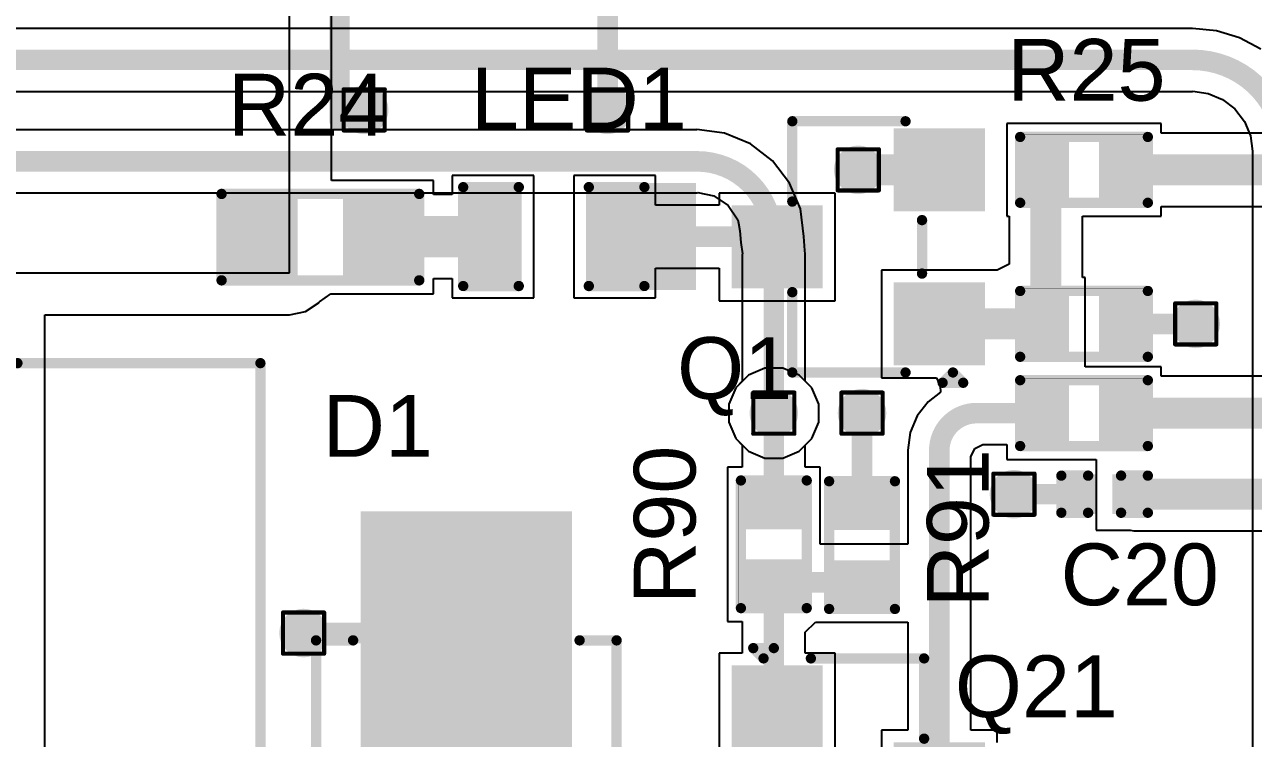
# Model space of a CAD drawing. Header units: inches. Extents: x -40 to 219, y 2 to 133.
# Drawn here: x 25.39 to 40.55, y 46.63 to 55.44 of the extents above; entities that cross this region are included whole.
import ezdxf

# ---------------------------------------------------------------- set-up
doc = ezdxf.new("R2010")
doc.units = ezdxf.units.IN
for name, color, linetype in [('Bottom Layer', 5, 'Continuous'), ('Drill Drawing', 1, 'Continuous'), ('Top Layer', 1, 'Continuous'), ('Top Overlay', 2, 'Continuous'), ('Top Paste', 8, 'Continuous'), ('Top Solder', 216, 'Continuous'), ('Via Holes', 16, 'Continuous')]:
    doc.layers.add(name, color=color, linetype=linetype)
doc.styles.add('Arial', font='', dxfattribs={"height": 0.2})
doc.styles.get('Arial').set_extended_font_data('Arial')

# ---------------------------------------------------------------- blocks, each defined once
blk = doc.blocks.new('R___0402_6')
at = {"layer": 'Top Layer'}
for points in [[(-0.699, -0.318), (-0.699, 0.317), (-0.241, 0.317), (-0.241, -0.318)], [(0.241, -0.318), (0.241, 0.317), (0.699, 0.317), (0.699, -0.318)]]:
    blk.add_hatch(color=1, dxfattribs=at).paths.add_polyline_path(points)
at = {"layer": 'Top Paste'}
for points in [[(-0.699, -0.318), (-0.699, 0.317), (-0.241, 0.317), (-0.241, -0.318)], [(0.241, -0.318), (0.241, 0.317), (0.699, 0.317), (0.699, -0.318)]]:
    blk.add_hatch(color=8, dxfattribs=at).paths.add_polyline_path(points)
at = {"layer": 'Top Solder'}
for points in [[(-0.754, -0.373), (-0.754, 0.373), (-0.186, 0.373), (-0.186, -0.373)], [(0.186, -0.373), (0.186, 0.373), (0.754, 0.373), (0.754, -0.373)]]:
    blk.add_hatch(color=216, dxfattribs=at).paths.add_polyline_path(points)
at = {"layer": 'Top Overlay'}
for points, const_width in [([(0.787, 0.406), (-0.787, 0.406)], 0.127), ([(-0.787, -0.406), (-0.787, 0.406)], 0.127), ([(0.787, -0.406), (0.787, 0.406)], 0.127), ([(0.787, -0.406), (-0.787, -0.406)], 0.127), ([(0.813, -0.432), (-0.813, -0.432)], 0.00323)]:
    blk.add_lwpolyline(points, dxfattribs=dict(at, const_width=const_width))
for points, const_width in [([(-0.819, 0.406, 1), (-0.756, 0.406, 1)], 0.0635), ([(-0.819, 0.406, 1), (-0.756, 0.406, 1)], 0.0635), ([(0.756, 0.406, 1), (0.819, 0.406, 1)], 0.0635), ([(0.756, 0.406, 1), (0.819, 0.406, 1)], 0.0635), ([(-0.819, -0.406, 1), (-0.756, -0.406, 1)], 0.0635), ([(-0.819, -0.406, 1), (-0.756, -0.406, 1)], 0.0635), ([(-0.814, -0.432, 1), (-0.812, -0.432, 1)], 0.00161), ([(0.756, -0.406, 1), (0.819, -0.406, 1)], 0.0635), ([(0.756, -0.406, 1), (0.819, -0.406, 1)], 0.0635), ([(0.812, -0.432, 1), (0.814, -0.432, 1)], 0.00161)]:
    blk.add_lwpolyline(points, format="xyb", close=True, dxfattribs=dict(at, const_width=const_width))
blk = doc.blocks.new('R___0402_7')
at = {"layer": 'Top Layer'}
for points in [[(-0.699, -0.318), (-0.699, 0.317), (-0.241, 0.317), (-0.241, -0.318)], [(0.241, -0.318), (0.241, 0.317), (0.699, 0.317), (0.699, -0.318)]]:
    blk.add_hatch(color=1, dxfattribs=at).paths.add_polyline_path(points)
at = {"layer": 'Top Paste'}
for points in [[(-0.699, -0.318), (-0.699, 0.317), (-0.241, 0.317), (-0.241, -0.318)], [(0.241, -0.318), (0.241, 0.317), (0.699, 0.317), (0.699, -0.318)]]:
    blk.add_hatch(color=8, dxfattribs=at).paths.add_polyline_path(points)
at = {"layer": 'Top Solder'}
for points in [[(-0.754, -0.373), (-0.754, 0.373), (-0.186, 0.373), (-0.186, -0.373)], [(0.186, -0.373), (0.186, 0.373), (0.754, 0.373), (0.754, -0.373)]]:
    blk.add_hatch(color=216, dxfattribs=at).paths.add_polyline_path(points)
at = {"layer": 'Top Overlay'}
for points, const_width in [([(-0.787, 0.406), (0.787, 0.406)], 0.127), ([(-0.787, -0.406), (-0.787, 0.406)], 0.127), ([(0.787, -0.406), (0.787, 0.406)], 0.127), ([(0.787, -0.406), (-0.787, -0.406)], 0.127), ([(0.813, -0.432), (-0.813, -0.432)], 0.00323)]:
    blk.add_lwpolyline(points, dxfattribs=dict(at, const_width=const_width))
for points, const_width in [([(-0.819, 0.406, 1), (-0.756, 0.406, 1)], 0.0635), ([(-0.819, 0.406, 1), (-0.756, 0.406, 1)], 0.0635), ([(0.756, 0.406, 1), (0.819, 0.406, 1)], 0.0635), ([(0.756, 0.406, 1), (0.819, 0.406, 1)], 0.0635), ([(-0.819, -0.406, 1), (-0.756, -0.406, 1)], 0.0635), ([(-0.819, -0.406, 1), (-0.756, -0.406, 1)], 0.0635), ([(-0.814, -0.432, 1), (-0.812, -0.432, 1)], 0.00161), ([(0.756, -0.406, 1), (0.819, -0.406, 1)], 0.0635), ([(0.756, -0.406, 1), (0.819, -0.406, 1)], 0.0635), ([(0.812, -0.432, 1), (0.814, -0.432, 1)], 0.00161)]:
    blk.add_lwpolyline(points, format="xyb", close=True, dxfattribs=dict(at, const_width=const_width))
blk = doc.blocks.new('SOT_23_9')
at = {"layer": 'Top Layer'}
for points in [[(-0.41, 1.46), (0.41, 1.46), (0.41, 0.54), (-0.41, 0.54)], [(-1.36, -0.54), (-0.54, -0.54), (-0.54, -1.46), (-1.36, -1.46)], [(0.54, -0.54), (1.36, -0.54), (1.36, -1.46), (0.54, -1.46)]]:
    blk.add_hatch(color=1, dxfattribs=at).paths.add_polyline_path(points)
at = {"layer": 'Top Paste'}
for points in [[(-0.41, 1.46), (0.41, 1.46), (0.41, 0.54), (-0.41, 0.54)], [(-1.36, -0.54), (-0.54, -0.54), (-0.54, -1.46), (-1.36, -1.46)], [(0.54, -0.54), (1.36, -0.54), (1.36, -1.46), (0.54, -1.46)]]:
    blk.add_hatch(color=8, dxfattribs=at).paths.add_polyline_path(points)
at = {"layer": 'Top Solder'}
for points in [[(-0.512, 1.562), (0.512, 1.562), (0.512, 0.438), (-0.512, 0.438)], [(-1.462, -0.438), (-0.438, -0.438), (-0.438, -1.562), (-1.462, -1.562)], [(0.438, -0.438), (1.462, -0.438), (1.462, -1.562), (0.438, -1.562)]]:
    blk.add_hatch(color=216, dxfattribs=at).paths.add_polyline_path(points)
at = {"layer": 'Top Overlay', "const_width": 0.127}
for points in [[(-1.549, -0.584), (-1.549, 0.813)], [(-0.559, 0.813), (-1.549, 0.813)], [(1.549, 0.813), (0.559, 0.813)], [(1.549, -0.584), (1.549, 0.813)], [(0.33, -0.787), (-0.33, -0.787)], [(-1.549, -1.168), (-1.676, -1.041)], [(-1.676, -1.295), (-1.676, -1.041)], [(-1.676, -1.295), (-1.549, -1.168)]]:
    blk.add_lwpolyline(points, dxfattribs=at)
at = {"layer": 'Top Overlay', "const_width": 0.0635}
for points in [[(-1.581, 0.813, 1), (-1.518, 0.813, 1)], [(-1.581, 0.813, 1), (-1.518, 0.813, 1)], [(-0.591, 0.813, 1), (-0.527, 0.813, 1)], [(0.527, 0.813, 1), (0.591, 0.813, 1)], [(1.518, 0.813, 1), (1.581, 0.813, 1)], [(1.518, 0.813, 1), (1.581, 0.813, 1)], [(-1.581, -0.584, 1), (-1.518, -0.584, 1)], [(1.518, -0.584, 1), (1.581, -0.584, 1)], [(-0.362, -0.787, 1), (-0.298, -0.787, 1)], [(0.298, -0.787, 1), (0.362, -0.787, 1)], [(-1.708, -1.041, 1), (-1.645, -1.041, 1)], [(-1.708, -1.041, 1), (-1.645, -1.041, 1)], [(-1.581, -1.168, 1), (-1.518, -1.168, 1)], [(-1.581, -1.168, 1), (-1.518, -1.168, 1)], [(-1.708, -1.295, 1), (-1.645, -1.295, 1)], [(-1.708, -1.295, 1), (-1.645, -1.295, 1)]]:
    blk.add_lwpolyline(points, format="xyb", close=True, dxfattribs=at)
blk = doc.blocks.new('R___0402_90')
at = {"layer": 'Top Layer'}
for points in [[(-0.699, -0.318), (-0.699, 0.318), (-0.241, 0.318), (-0.241, -0.318)], [(0.241, -0.318), (0.241, 0.318), (0.699, 0.318), (0.699, -0.318)]]:
    blk.add_hatch(color=1, dxfattribs=at).paths.add_polyline_path(points)
at = {"layer": 'Top Paste'}
for points in [[(-0.699, -0.318), (-0.699, 0.318), (-0.241, 0.318), (-0.241, -0.318)], [(0.241, -0.318), (0.241, 0.318), (0.699, 0.318), (0.699, -0.318)]]:
    blk.add_hatch(color=8, dxfattribs=at).paths.add_polyline_path(points)
at = {"layer": 'Top Solder'}
for points in [[(-0.754, -0.373), (-0.754, 0.373), (-0.186, 0.373), (-0.186, -0.373)], [(0.186, -0.373), (0.186, 0.373), (0.754, 0.373), (0.754, -0.373)]]:
    blk.add_hatch(color=216, dxfattribs=at).paths.add_polyline_path(points)
at = {"layer": 'Top Overlay'}
for points, const_width in [([(-0.787, 0.406), (-0.787, -0.406)], 0.127), ([(0.787, 0.406), (-0.787, 0.406)], 0.127), ([(0.787, 0.406), (0.787, -0.406)], 0.127), ([(0.787, -0.406), (-0.787, -0.406)], 0.127), ([(0.813, -0.432), (-0.813, -0.432)], 0.00323)]:
    blk.add_lwpolyline(points, dxfattribs=dict(at, const_width=const_width))
for points, const_width in [([(-0.819, 0.406, 1), (-0.756, 0.406, 1)], 0.0635), ([(-0.819, 0.406, 1), (-0.756, 0.406, 1)], 0.0635), ([(0.756, 0.406, 1), (0.819, 0.406, 1)], 0.0635), ([(0.756, 0.406, 1), (0.819, 0.406, 1)], 0.0635), ([(-0.819, -0.406, 1), (-0.756, -0.406, 1)], 0.0635), ([(-0.819, -0.406, 1), (-0.756, -0.406, 1)], 0.0635), ([(-0.814, -0.432, 1), (-0.812, -0.432, 1)], 0.00161), ([(0.756, -0.406, 1), (0.819, -0.406, 1)], 0.0635), ([(0.756, -0.406, 1), (0.819, -0.406, 1)], 0.0635), ([(0.812, -0.432, 1), (0.814, -0.432, 1)], 0.00161)]:
    blk.add_lwpolyline(points, format="xyb", close=True, dxfattribs=dict(at, const_width=const_width))
blk = doc.blocks.new('R___0402_91')
at = {"layer": 'Top Layer'}
for points in [[(-0.699, -0.318), (-0.699, 0.318), (-0.241, 0.318), (-0.241, -0.318)], [(0.241, -0.318), (0.241, 0.318), (0.699, 0.318), (0.699, -0.318)]]:
    blk.add_hatch(color=1, dxfattribs=at).paths.add_polyline_path(points)
at = {"layer": 'Top Paste'}
for points in [[(-0.699, -0.318), (-0.699, 0.318), (-0.241, 0.318), (-0.241, -0.318)], [(0.241, -0.318), (0.241, 0.318), (0.699, 0.318), (0.699, -0.318)]]:
    blk.add_hatch(color=8, dxfattribs=at).paths.add_polyline_path(points)
at = {"layer": 'Top Solder'}
for points in [[(-0.754, -0.373), (-0.754, 0.373), (-0.186, 0.373), (-0.186, -0.373)], [(0.186, -0.373), (0.186, 0.373), (0.754, 0.373), (0.754, -0.373)]]:
    blk.add_hatch(color=216, dxfattribs=at).paths.add_polyline_path(points)
at = {"layer": 'Top Overlay'}
for points, const_width in [([(0.787, 0.406), (-0.787, 0.406)], 0.127), ([(-0.787, 0.406), (-0.787, -0.406)], 0.127), ([(0.787, 0.406), (0.787, -0.406)], 0.127), ([(0.787, -0.406), (-0.787, -0.406)], 0.127), ([(0.813, -0.432), (-0.813, -0.432)], 0.00323)]:
    blk.add_lwpolyline(points, dxfattribs=dict(at, const_width=const_width))
for points, const_width in [([(-0.819, 0.406, 1), (-0.756, 0.406, 1)], 0.0635), ([(-0.819, 0.406, 1), (-0.756, 0.406, 1)], 0.0635), ([(0.756, 0.406, 1), (0.819, 0.406, 1)], 0.0635), ([(0.756, 0.406, 1), (0.819, 0.406, 1)], 0.0635), ([(-0.819, -0.406, 1), (-0.756, -0.406, 1)], 0.0635), ([(-0.819, -0.406, 1), (-0.756, -0.406, 1)], 0.0635), ([(-0.814, -0.432, 1), (-0.812, -0.432, 1)], 0.00161), ([(0.756, -0.406, 1), (0.819, -0.406, 1)], 0.0635), ([(0.756, -0.406, 1), (0.819, -0.406, 1)], 0.0635), ([(0.812, -0.432, 1), (0.814, -0.432, 1)], 0.00161)]:
    blk.add_lwpolyline(points, format="xyb", close=True, dxfattribs=dict(at, const_width=const_width))
blk = doc.blocks.new('R___0603_92')
at = {"layer": 'Top Layer'}
for points in [[(-0.381, 0.445), (-0.381, -0.445), (-1.143, -0.445), (-1.143, 0.445)], [(1.143, 0.445), (1.143, -0.445), (0.381, -0.445), (0.381, 0.445)]]:
    blk.add_hatch(color=1, dxfattribs=at).paths.add_polyline_path(points)
at = {"layer": 'Top Paste'}
for points in [[(-0.381, 0.445), (-0.381, -0.445), (-1.143, -0.445), (-1.143, 0.445)], [(1.143, 0.445), (1.143, -0.445), (0.381, -0.445), (0.381, 0.445)]]:
    blk.add_hatch(color=8, dxfattribs=at).paths.add_polyline_path(points)
at = {"layer": 'Top Solder'}
for points in [[(-0.279, 0.546), (-0.279, -0.546), (-1.245, -0.546), (-1.245, 0.546)], [(1.245, 0.546), (1.245, -0.546), (0.279, -0.546), (0.279, 0.546)]]:
    blk.add_hatch(color=216, dxfattribs=at).paths.add_polyline_path(points)
at = {"layer": 'Top Overlay', "const_width": 0.127}
for points in [[(-1.219, 0.533), (-1.219, -0.533)], [(1.219, 0.533), (-1.219, 0.533)], [(1.219, 0.533), (1.219, -0.533)], [(1.219, -0.533), (-1.219, -0.533)]]:
    blk.add_lwpolyline(points, dxfattribs=at)
at = {"layer": 'Top Overlay', "const_width": 0.0635}
for points in [[(-1.251, 0.533, 1), (-1.187, 0.533, 1)], [(-1.251, 0.533, 1), (-1.187, 0.533, 1)], [(1.187, 0.533, 1), (1.251, 0.533, 1)], [(1.187, 0.533, 1), (1.251, 0.533, 1)], [(-1.251, -0.533, 1), (-1.187, -0.533, 1)], [(-1.251, -0.533, 1), (-1.187, -0.533, 1)], [(1.187, -0.533, 1), (1.251, -0.533, 1)], [(1.187, -0.533, 1), (1.251, -0.533, 1)]]:
    blk.add_lwpolyline(points, format="xyb", close=True, dxfattribs=at)
blk = doc.blocks.new('R___0402_96')
at = {"layer": 'Top Layer'}
for points in [[(-0.699, -0.318), (-0.699, 0.318), (-0.241, 0.318), (-0.241, -0.318)], [(0.241, -0.318), (0.241, 0.318), (0.699, 0.318), (0.699, -0.318)]]:
    blk.add_hatch(color=1, dxfattribs=at).paths.add_polyline_path(points)
at = {"layer": 'Top Paste'}
for points in [[(-0.699, -0.318), (-0.699, 0.318), (-0.241, 0.318), (-0.241, -0.318)], [(0.241, -0.318), (0.241, 0.318), (0.699, 0.318), (0.699, -0.318)]]:
    blk.add_hatch(color=8, dxfattribs=at).paths.add_polyline_path(points)
at = {"layer": 'Top Solder'}
for points in [[(-0.754, -0.373), (-0.754, 0.373), (-0.186, 0.373), (-0.186, -0.373)], [(0.186, -0.373), (0.186, 0.373), (0.754, 0.373), (0.754, -0.373)]]:
    blk.add_hatch(color=216, dxfattribs=at).paths.add_polyline_path(points)
at = {"layer": 'Top Overlay'}
for points, const_width in [([(0.787, 0.406), (-0.787, 0.406)], 0.127), ([(-0.787, 0.406), (-0.787, -0.406)], 0.127), ([(0.787, 0.406), (0.787, -0.406)], 0.127), ([(0.787, -0.406), (-0.787, -0.406)], 0.127), ([(0.813, -0.432), (-0.813, -0.432)], 0.00323)]:
    blk.add_lwpolyline(points, dxfattribs=dict(at, const_width=const_width))
for points, const_width in [([(-0.819, 0.406, 1), (-0.756, 0.406, 1)], 0.0635), ([(-0.819, 0.406, 1), (-0.756, 0.406, 1)], 0.0635), ([(0.756, 0.406, 1), (0.819, 0.406, 1)], 0.0635), ([(0.756, 0.406, 1), (0.819, 0.406, 1)], 0.0635), ([(-0.819, -0.406, 1), (-0.756, -0.406, 1)], 0.0635), ([(-0.819, -0.406, 1), (-0.756, -0.406, 1)], 0.0635), ([(-0.814, -0.432, 1), (-0.812, -0.432, 1)], 0.00161), ([(0.756, -0.406, 1), (0.819, -0.406, 1)], 0.0635), ([(0.756, -0.406, 1), (0.819, -0.406, 1)], 0.0635), ([(0.812, -0.432, 1), (0.814, -0.432, 1)], 0.00161)]:
    blk.add_lwpolyline(points, format="xyb", close=True, dxfattribs=dict(at, const_width=const_width))
blk = doc.blocks.new('SOT_23_135')
at = {"layer": 'Top Layer'}
for points in [[(-0.41, 1.46), (0.41, 1.46), (0.41, 0.54), (-0.41, 0.54)], [(-1.36, -0.54), (-0.54, -0.54), (-0.54, -1.46), (-1.36, -1.46)], [(0.54, -0.54), (1.36, -0.54), (1.36, -1.46), (0.54, -1.46)]]:
    blk.add_hatch(color=1, dxfattribs=at).paths.add_polyline_path(points)
at = {"layer": 'Top Paste'}
for points in [[(-0.41, 1.46), (0.41, 1.46), (0.41, 0.54), (-0.41, 0.54)], [(-1.36, -0.54), (-0.54, -0.54), (-0.54, -1.46), (-1.36, -1.46)], [(0.54, -0.54), (1.36, -0.54), (1.36, -1.46), (0.54, -1.46)]]:
    blk.add_hatch(color=8, dxfattribs=at).paths.add_polyline_path(points)
at = {"layer": 'Top Solder'}
for points in [[(-0.512, 1.562), (0.512, 1.562), (0.512, 0.438), (-0.512, 0.438)], [(-1.462, -0.438), (-0.438, -0.438), (-0.438, -1.562), (-1.462, -1.562)], [(0.438, -0.438), (1.462, -0.438), (1.462, -1.562), (0.438, -1.562)]]:
    blk.add_hatch(color=216, dxfattribs=at).paths.add_polyline_path(points)
at = {"layer": 'Top Overlay', "const_width": 0.127}
for points in [[(-1.549, 0.813), (-1.549, -0.584)], [(-1.549, 0.813), (-0.559, 0.813)], [(0.559, 0.813), (1.549, 0.813)], [(1.549, 0.813), (1.549, -0.584)], [(-0.33, -0.787), (0.33, -0.787)], [(-1.676, -1.041), (-1.549, -1.168)], [(-1.676, -1.041), (-1.676, -1.295)], [(-1.549, -1.168), (-1.676, -1.295)]]:
    blk.add_lwpolyline(points, dxfattribs=at)
at = {"layer": 'Top Overlay', "const_width": 0.0635}
for points in [[(-1.581, 0.813, 1), (-1.518, 0.813, 1)], [(-1.581, 0.813, 1), (-1.518, 0.813, 1)], [(-0.591, 0.813, 1), (-0.527, 0.813, 1)], [(0.527, 0.813, 1), (0.591, 0.813, 1)], [(1.518, 0.813, 1), (1.581, 0.813, 1)], [(1.518, 0.813, 1), (1.581, 0.813, 1)], [(-1.581, -0.584, 1), (-1.518, -0.584, 1)], [(1.518, -0.584, 1), (1.581, -0.584, 1)], [(-0.362, -0.787, 1), (-0.298, -0.787, 1)], [(0.298, -0.787, 1), (0.362, -0.787, 1)], [(-1.708, -1.041, 1), (-1.645, -1.041, 1)], [(-1.708, -1.041, 1), (-1.645, -1.041, 1)], [(-1.581, -1.168, 1), (-1.518, -1.168, 1)], [(-1.581, -1.168, 1), (-1.518, -1.168, 1)], [(-1.708, -1.295, 1), (-1.645, -1.295, 1)], [(-1.708, -1.295, 1), (-1.645, -1.295, 1)]]:
    blk.add_lwpolyline(points, format="xyb", close=True, dxfattribs=at)
blk = doc.blocks.new('LED_0603_144')
at = {"layer": 'Top Layer'}
for points in [[(-1, 0.5), (-0.5, 0.5), (-0.5, -0.5), (-1, -0.5)], [(0.5, 0.5), (1, 0.5), (1, -0.5), (0.5, -0.5)]]:
    blk.add_hatch(color=1, dxfattribs=at).paths.add_polyline_path(points)
at = {"layer": 'Top Overlay'}
blk.add_hatch(color=2, dxfattribs=at).paths.add_polyline_path([(1.118, -0.66), (1.753, -0.66), (1.753, 0.66), (1.118, 0.66)])
at = {"layer": 'Top Paste'}
for points in [[(-1, 0.5), (-0.5, 0.5), (-0.5, -0.5), (-1, -0.5)], [(0.5, 0.5), (1, 0.5), (1, -0.5), (0.5, -0.5)]]:
    blk.add_hatch(color=8, dxfattribs=at).paths.add_polyline_path(points)
at = {"layer": 'Top Solder'}
for points in [[(-1.102, 0.602), (-0.398, 0.602), (-0.398, -0.602), (-1.102, -0.602)], [(0.398, 0.602), (1.102, 0.602), (1.102, -0.602), (0.398, -0.602)]]:
    blk.add_hatch(color=216, dxfattribs=at).paths.add_polyline_path(points)
at = {"layer": 'Top Overlay', "const_width": 0.127}
for points in [[(-1.118, -0.61), (-1.118, 0.61)], [(-1.118, 0.61), (-0.432, 0.61)], [(0.432, 0.61), (1.118, 0.61)], [(1.118, -0.61), (1.118, 0.61)], [(-1.118, -0.61), (-0.432, -0.61)], [(0.432, -0.61), (1.118, -0.61)]]:
    blk.add_lwpolyline(points, dxfattribs=at)
at = {"layer": 'Top Overlay', "const_width": 0.0635}
for points in [[(-1.149, 0.61, 1), (-1.086, 0.61, 1)], [(-1.149, 0.61, 1), (-1.086, 0.61, 1)], [(-0.464, 0.61, 1), (-0.4, 0.61, 1)], [(0.4, 0.61, 1), (0.464, 0.61, 1)], [(1.086, 0.61, 1), (1.149, 0.61, 1)], [(1.086, 0.61, 1), (1.149, 0.61, 1)], [(-1.149, -0.61, 1), (-1.086, -0.61, 1)], [(-1.149, -0.61, 1), (-1.086, -0.61, 1)], [(-0.464, -0.61, 1), (-0.4, -0.61, 1)], [(0.4, -0.61, 1), (0.464, -0.61, 1)], [(1.086, -0.61, 1), (1.149, -0.61, 1)], [(1.086, -0.61, 1), (1.149, -0.61, 1)]]:
    blk.add_lwpolyline(points, format="xyb", close=True, dxfattribs=at)
blk = doc.blocks.new('MDA1040_470M_146')
at = {"layer": 'Top Layer'}
for points in [[(-6.225, 1.775), (-2.725, 1.775), (-2.725, -1.775), (-6.225, -1.775)], [(2.725, 1.775), (6.225, 1.775), (6.225, -1.775), (2.725, -1.775)]]:
    blk.add_hatch(color=1, dxfattribs=at).paths.add_polyline_path(points)
at = {"layer": 'Top Paste'}
for points in [[(-6.225, 1.775), (-2.725, 1.775), (-2.725, -1.775), (-6.225, -1.775)], [(2.725, 1.775), (6.225, 1.775), (6.225, -1.775), (2.725, -1.775)]]:
    blk.add_hatch(color=8, dxfattribs=at).paths.add_polyline_path(points)
at = {"layer": 'Top Solder'}
for points in [[(-6.327, 1.877), (-2.623, 1.877), (-2.623, -1.877), (-6.327, -1.877)], [(2.623, 1.877), (6.327, 1.877), (6.327, -1.877), (2.623, -1.877)]]:
    blk.add_hatch(color=216, dxfattribs=at).paths.add_polyline_path(points)
at = {"layer": 'Top Overlay', "const_width": 0.127}
for points in [[(-0.547, 4.953), (-5.563, 4.953)], [(-5.563, 4.953), (-5.563, 1.956)], [(-0.547, 4.953), (5.563, 4.953)], [(5.563, 4.953), (5.563, 1.956)], [(-5.563, -1.956), (-5.563, -4.953)], [(5.563, -1.956), (5.563, -4.953)], [(-5.563, -4.953), (-0.547, -4.953)], [(-0.547, -4.953), (5.563, -4.953)]]:
    blk.add_lwpolyline(points, dxfattribs=at)
at = {"layer": 'Top Overlay', "const_width": 0.0635}
for points in [[(-5.594, 4.953, 1), (-5.531, 4.953, 1)], [(-5.594, 4.953, 1), (-5.531, 4.953, 1)], [(-0.579, 4.953, 1), (-0.515, 4.953, 1)], [(-0.579, 4.953, 1), (-0.515, 4.953, 1)], [(5.531, 4.953, 1), (5.594, 4.953, 1)], [(5.531, 4.953, 1), (5.594, 4.953, 1)], [(-5.594, 1.956, 1), (-5.531, 1.956, 1)], [(5.531, 1.956, 1), (5.594, 1.956, 1)], [(-5.594, -1.956, 1), (-5.531, -1.956, 1)], [(5.531, -1.956, 1), (5.594, -1.956, 1)], [(-5.594, -4.953, 1), (-5.531, -4.953, 1)], [(-5.594, -4.953, 1), (-5.531, -4.953, 1)], [(-0.579, -4.953, 1), (-0.515, -4.953, 1)], [(-0.579, -4.953, 1), (-0.515, -4.953, 1)], [(5.531, -4.953, 1), (5.594, -4.953, 1)], [(5.531, -4.953, 1), (5.594, -4.953, 1)]]:
    blk.add_lwpolyline(points, format="xyb", close=True, dxfattribs=at)
blk = doc.blocks.new('SMB__170')
at = {"layer": 'Top Layer'}
for points in [[(-3.7, -1.2), (-3.7, 1.2), (-0.9, 1.2), (-0.9, -1.2)], [(0.9, -1.2), (0.9, 1.2), (3.7, 1.2), (3.7, -1.2)]]:
    blk.add_hatch(color=1, dxfattribs=at).paths.add_polyline_path(points)
at = {"layer": 'Top Overlay'}
for points in [[(2.591, 1.245), (4.826, 1.245), (4.826, 1.906), (2.591, 1.906)], [(3.733, -1.651), (4.825, -1.651), (4.825, 1.346), (3.733, 1.346)], [(2.59, -1.905), (4.825, -1.905), (4.825, -1.245), (2.59, -1.245)]]:
    blk.add_hatch(color=2, dxfattribs=at).paths.add_polyline_path(points)
at = {"layer": 'Top Paste'}
for points in [[(-3.7, -1.2), (-3.7, 1.2), (-0.9, 1.2), (-0.9, -1.2)], [(0.9, -1.2), (0.9, 1.2), (3.7, 1.2), (3.7, -1.2)]]:
    blk.add_hatch(color=8, dxfattribs=at).paths.add_polyline_path(points)
at = {"layer": 'Top Solder'}
for points in [[(-3.802, -1.302), (-3.802, 1.302), (-0.798, 1.302), (-0.798, -1.302)], [(0.798, -1.302), (0.798, 1.302), (3.802, 1.302), (3.802, -1.302)]]:
    blk.add_hatch(color=216, dxfattribs=at).paths.add_polyline_path(points)
at = {"layer": 'Top Overlay', "const_width": 0.127}
for points in [[(-2.21, 1.397), (-2.21, 1.854)], [(2.591, 1.854), (-2.21, 1.854)], [(-2.21, -1.854), (-2.21, -1.397)], [(2.591, -1.854), (-2.21, -1.854)]]:
    blk.add_lwpolyline(points, dxfattribs=at)
at = {"layer": 'Top Overlay', "const_width": 0.0635}
for points in [[(-2.242, 1.854, 1), (-2.178, 1.854, 1)], [(-2.242, 1.854, 1), (-2.178, 1.854, 1)], [(2.559, 1.854, 1), (2.623, 1.854, 1)], [(-2.242, 1.397, 1), (-2.178, 1.397, 1)], [(-2.242, -1.397, 1), (-2.178, -1.397, 1)], [(-2.242, -1.854, 1), (-2.178, -1.854, 1)], [(-2.242, -1.854, 1), (-2.178, -1.854, 1)], [(2.559, -1.854, 1), (2.623, -1.854, 1)]]:
    blk.add_lwpolyline(points, format="xyb", close=True, dxfattribs=at)
blk = doc.blocks.new('CAP_0201_192')
at = {"layer": 'Top Layer'}
for points in [[(-0.45, 0.191), (-0.15, 0.191), (-0.15, -0.191), (-0.45, -0.191)], [(0.15, 0.191), (0.45, 0.191), (0.45, -0.191), (0.15, -0.191)]]:
    blk.add_hatch(color=1, dxfattribs=at).paths.add_polyline_path(points)
at = {"layer": 'Top Paste'}
for points in [[(-0.45, 0.191), (-0.15, 0.191), (-0.15, -0.191), (-0.45, -0.191)], [(0.15, 0.191), (0.45, 0.191), (0.45, -0.191), (0.15, -0.191)]]:
    blk.add_hatch(color=8, dxfattribs=at).paths.add_polyline_path(points)
at = {"layer": 'Top Solder'}
for points in [[(-0.505, 0.246), (-0.095, 0.246), (-0.095, -0.246), (-0.505, -0.246)], [(0.095, 0.246), (0.505, 0.246), (0.505, -0.246), (0.095, -0.246)]]:
    blk.add_hatch(color=216, dxfattribs=at).paths.add_polyline_path(points)
at = {"layer": 'Top Overlay', "const_width": 0.127}
for points in [[(-0.203, 0.229), (-0.533, 0.229)], [(-0.533, 0.229), (-0.533, -0.229)], [(0.533, 0.229), (0.203, 0.229)], [(0.533, 0.229), (0.533, -0.229)], [(-0.203, -0.229), (-0.533, -0.229)], [(0.533, -0.229), (0.203, -0.229)]]:
    blk.add_lwpolyline(points, dxfattribs=at)
at = {"layer": 'Top Overlay', "const_width": 0.0635}
for points in [[(-0.565, 0.229, 1), (-0.502, 0.229, 1)], [(-0.565, 0.229, 1), (-0.502, 0.229, 1)], [(-0.235, 0.229, 1), (-0.171, 0.229, 1)], [(0.171, 0.229, 1), (0.235, 0.229, 1)], [(0.502, 0.229, 1), (0.565, 0.229, 1)], [(0.502, 0.229, 1), (0.565, 0.229, 1)], [(-0.565, -0.229, 1), (-0.502, -0.229, 1)], [(-0.565, -0.229, 1), (-0.502, -0.229, 1)], [(-0.235, -0.229, 1), (-0.171, -0.229, 1)], [(0.171, -0.229, 1), (0.235, -0.229, 1)], [(0.502, -0.229, 1), (0.565, -0.229, 1)], [(0.502, -0.229, 1), (0.565, -0.229, 1)]]:
    blk.add_lwpolyline(points, format="xyb", close=True, dxfattribs=at)

msp = doc.modelspace()

# ---------------------------------------------------------------- hatches: boundary and pattern name
at = {"layer": 'Bottom Layer'}
h = msp.add_hatch(color=5, dxfattribs=at)
edge = h.paths.add_edge_path()
edge.add_arc((29.578, 54.388), 0.3, 0, 360)
h = msp.add_hatch(color=5, dxfattribs=at)
edge = h.paths.add_edge_path()
edge.add_arc((32.58, 54.388), 0.3, 0, 360)
h = msp.add_hatch(color=5, dxfattribs=at)
edge = h.paths.add_edge_path()
edge.add_arc((35.672, 53.648), 0.3, 0, 360)
h = msp.add_hatch(color=5, dxfattribs=at)
edge = h.paths.add_edge_path()
edge.add_arc((39.835, 51.748), 0.3, 0, 360)
h = msp.add_hatch(color=5, dxfattribs=at)
edge = h.paths.add_edge_path()
edge.add_arc((34.631, 50.647), 0.3, 0, 360)
h = msp.add_hatch(color=5, dxfattribs=at)
edge = h.paths.add_edge_path()
edge.add_arc((35.719, 50.647), 0.3, 0, 360)
h = msp.add_hatch(color=5, dxfattribs=at)
edge = h.paths.add_edge_path()
edge.add_arc((37.593, 49.647), 0.3, 0, 360)
h = msp.add_hatch(color=5, dxfattribs=at)
edge = h.paths.add_edge_path()
edge.add_arc((28.83, 47.934), 0.3, 0, 360)
at = {"layer": 'Top Layer'}
h = msp.add_hatch(color=1, dxfattribs=at)
edge = h.paths.add_edge_path()
edge.add_arc((29.578, 54.388), 0.3, 0, 360)
h = msp.add_hatch(color=1, dxfattribs=at)
edge = h.paths.add_edge_path()
edge.add_arc((32.58, 54.388), 0.3, 0, 360)
h = msp.add_hatch(color=1, dxfattribs=at)
edge = h.paths.add_edge_path()
edge.add_arc((35.672, 53.648), 0.3, 0, 360)
h = msp.add_hatch(color=1, dxfattribs=at)
edge = h.paths.add_edge_path()
edge.add_arc((39.835, 51.748), 0.3, 0, 360)
h = msp.add_hatch(color=1, dxfattribs=at)
edge = h.paths.add_edge_path()
edge.add_arc((34.631, 50.647), 0.3, 0, 360)
h = msp.add_hatch(color=1, dxfattribs=at)
edge = h.paths.add_edge_path()
edge.add_arc((35.719, 50.647), 0.3, 0, 360)
h = msp.add_hatch(color=1, dxfattribs=at)
edge = h.paths.add_edge_path()
edge.add_arc((37.593, 49.647), 0.3, 0, 360)
h = msp.add_hatch(color=1, dxfattribs=at)
edge = h.paths.add_edge_path()
edge.add_arc((28.83, 47.934), 0.3, 0, 360)
at = {"layer": 'Via Holes'}
h = msp.add_hatch(color=7, dxfattribs=at)
edge = h.paths.add_edge_path()
edge.add_arc((29.578, 54.388), 0.15, 0, 360)
h = msp.add_hatch(color=7, dxfattribs=at)
edge = h.paths.add_edge_path()
edge.add_arc((32.58, 54.388), 0.15, 0, 360)
h = msp.add_hatch(color=7, dxfattribs=at)
edge = h.paths.add_edge_path()
edge.add_arc((35.672, 53.648), 0.15, 0, 360)
h = msp.add_hatch(color=7, dxfattribs=at)
edge = h.paths.add_edge_path()
edge.add_arc((39.835, 51.748), 0.15, 0, 360)
h = msp.add_hatch(color=7, dxfattribs=at)
edge = h.paths.add_edge_path()
edge.add_arc((34.631, 50.647), 0.15, 0, 360)
h = msp.add_hatch(color=7, dxfattribs=at)
edge = h.paths.add_edge_path()
edge.add_arc((35.719, 50.647), 0.15, 0, 360)
h = msp.add_hatch(color=7, dxfattribs=at)
edge = h.paths.add_edge_path()
edge.add_arc((37.593, 49.647), 0.15, 0, 360)
h = msp.add_hatch(color=7, dxfattribs=at)
edge = h.paths.add_edge_path()
edge.add_arc((28.83, 47.934), 0.15, 0, 360)

# ---------------------------------------------------------------- linework, layer by layer
at = {"layer": 'Bottom Layer'}
for p, q in [((39.795, 55.393), (10.285, 55.393)), ((39.796, 55.393), (39.795, 55.393)), ((40.091, 55.364), (39.796, 55.393)), ((40.375, 55.278), (40.091, 55.364)), ((40.638, 55.137), (40.375, 55.278)), ((10.285, 54.616), (39.795, 54.616)), ((39.795, 54.616), (39.798, 54.617)), ((39.798, 54.617), (39.987, 54.592)), ((39.987, 54.592), (40.166, 54.518)), ((40.166, 54.518), (40.319, 54.4)), ((40.319, 54.4), (40.437, 54.246)), ((33.682, 54.142), (10.272, 54.142)), ((34.024, 54.101), (33.682, 54.146)), ((33.682, 54.146), (33.682, 54.142)), ((40.437, 54.246), (40.511, 54.067)), ((34.342, 53.969), (34.024, 54.101)), ((34.616, 53.759), (34.342, 53.969)), ((40.511, 54.067), (40.536, 53.879)), ((40.536, 53.879), (40.535, 53.875)), ((40.535, 53.875), (40.535, 39.507)), ((34.826, 53.485), (34.616, 53.759)), ((10.272, 53.365), (33.682, 53.365)), ((33.682, 53.365), (33.695, 53.368)), ((33.695, 53.368), (33.891, 53.329)), ((34.958, 53.167), (34.826, 53.485)), ((33.891, 53.329), (34.068, 53.21)), ((34.068, 53.21), (34.186, 53.033)), ((35.003, 52.825), (34.958, 53.167)), ((34.186, 53.033), (34.194, 52.991)), ((34.194, 52.991), (34.21, 52.896)), ((34.21, 52.896), (34.225, 52.751)), ((34.225, 52.751), (34.243, 52.614)), ((35.015, 52.652), (35.003, 52.825)), ((35.003, 52.825), (35.003, 52.825)), ((34.243, 52.614), (34.242, 52.61)), ((34.242, 52.61), (34.242, 51.043)), ((35.019, 52.611), (35.015, 52.652)), ((35.019, 52.61), (35.019, 52.611)), ((35.019, 51.043), (35.019, 52.61)), ((34.161, 50.961), (34.077, 50.758)), ((34.242, 51.043), (34.161, 50.961)), ((35.101, 50.961), (35.019, 51.043)), ((35.185, 50.758), (35.101, 50.961)), ((34.077, 50.758), (34.077, 50.537)), ((35.185, 50.537), (35.185, 50.758)), ((34.077, 50.537), (34.161, 50.334)), ((35.101, 50.334), (35.185, 50.537)), ((34.161, 50.334), (34.317, 50.178)), ((34.945, 50.178), (35.101, 50.334)), ((34.317, 50.178), (34.521, 50.093)), ((34.741, 50.093), (34.945, 50.178)), ((34.521, 50.093), (34.741, 50.093))]:
    msp.add_line(p, q, dxfattribs=at)
at = {"layer": 'Bottom Layer', "const_width": 0.254}
for points in [[(9.89, 55.005), (39.795, 55.005)], [(9.877, 53.753), (29.669, 53.753)], [(29.669, 53.753), (33.682, 53.753)], [(34.631, 50.647), (34.631, 52.61)]]:
    msp.add_lwpolyline(points, dxfattribs=at)
at = {"layer": 'Bottom Layer', "const_width": 0.127}
for points in [[(39.731, 55.005, 1), (39.858, 55.005, 1)], [(39.731, 55.005, 1), (39.858, 55.005, 1)], [(29.605, 53.753, 1), (29.732, 53.753, 1)], [(29.605, 53.753, 1), (29.732, 53.753, 1)], [(33.618, 53.753, 1), (33.745, 53.753, 1)], [(33.618, 53.753, 1), (33.745, 53.753, 1)], [(34.547, 52.825, 1), (34.674, 52.825, 1)], [(34.547, 52.825, 1), (34.674, 52.825, 1)], [(34.567, 52.61, 1), (34.694, 52.61, 1)], [(34.567, 52.61, 1), (34.694, 52.61, 1)], [(34.567, 50.647, 1), (34.694, 50.647, 1)]]:
    msp.add_lwpolyline(points, format="xyb", close=True, dxfattribs=at)
at = {"layer": 'Bottom Layer', "const_width": 0.254}
for points in [[(39.795, 55.005, -0.414214), (40.924, 53.875)], [(33.682, 53.753, -0.414212), (34.611, 52.825)], [(34.611, 52.825, -0.047179), (34.631, 52.61)]]:
    msp.add_lwpolyline(points, format="xyb", dxfattribs=at)
at = {"layer": 'Drill Drawing', "const_width": 0.0508}
for points in [[(29.324, 54.642), (29.832, 54.642)], [(29.324, 54.134), (29.324, 54.642)], [(29.832, 54.134), (29.832, 54.642)], [(32.326, 54.642), (32.834, 54.642)], [(32.326, 54.134), (32.326, 54.642)], [(32.834, 54.134), (32.834, 54.642)], [(29.324, 54.134), (29.832, 54.134)], [(32.326, 54.134), (32.834, 54.134)], [(35.418, 53.902), (35.926, 53.902)], [(35.418, 53.394), (35.418, 53.902)], [(35.926, 53.394), (35.926, 53.902)], [(35.418, 53.394), (35.926, 53.394)], [(39.581, 52.002), (40.089, 52.002)], [(39.581, 51.494), (39.581, 52.002)], [(40.089, 51.494), (40.089, 52.002)], [(39.581, 51.494), (40.089, 51.494)], [(34.377, 50.901), (34.885, 50.901)], [(34.377, 50.393), (34.377, 50.901)], [(34.885, 50.393), (34.885, 50.901)], [(35.465, 50.901), (35.973, 50.901)], [(35.465, 50.393), (35.465, 50.901)], [(35.973, 50.393), (35.973, 50.901)], [(34.377, 50.393), (34.885, 50.393)], [(35.465, 50.393), (35.973, 50.393)], [(37.339, 49.901), (37.847, 49.901)], [(37.339, 49.393), (37.339, 49.901)], [(37.847, 49.393), (37.847, 49.901)], [(37.339, 49.393), (37.847, 49.393)], [(28.576, 48.188), (29.084, 48.188)], [(28.576, 47.68), (28.576, 48.188)], [(29.084, 47.68), (29.084, 48.188)], [(28.576, 47.68), (29.084, 47.68)]]:
    msp.add_lwpolyline(points, dxfattribs=at)
at = {"layer": 'Drill Drawing', "const_width": 0.0254}
for points in [[(29.312, 54.642, 1), (29.337, 54.642, 1)], [(29.312, 54.642, 1), (29.337, 54.642, 1)], [(29.82, 54.642, 1), (29.845, 54.642, 1)], [(29.82, 54.642, 1), (29.845, 54.642, 1)], [(32.313, 54.642, 1), (32.339, 54.642, 1)], [(32.313, 54.642, 1), (32.339, 54.642, 1)], [(32.821, 54.642, 1), (32.847, 54.642, 1)], [(32.821, 54.642, 1), (32.847, 54.642, 1)], [(29.312, 54.134, 1), (29.337, 54.134, 1)], [(29.312, 54.134, 1), (29.337, 54.134, 1)], [(29.82, 54.134, 1), (29.845, 54.134, 1)], [(29.82, 54.134, 1), (29.845, 54.134, 1)], [(32.313, 54.134, 1), (32.339, 54.134, 1)], [(32.313, 54.134, 1), (32.339, 54.134, 1)], [(32.821, 54.134, 1), (32.847, 54.134, 1)], [(32.821, 54.134, 1), (32.847, 54.134, 1)], [(35.406, 53.902, 1), (35.431, 53.902, 1)], [(35.406, 53.902, 1), (35.431, 53.902, 1)], [(35.914, 53.902, 1), (35.939, 53.902, 1)], [(35.914, 53.902, 1), (35.939, 53.902, 1)], [(35.406, 53.394, 1), (35.431, 53.394, 1)], [(35.406, 53.394, 1), (35.431, 53.394, 1)], [(35.914, 53.394, 1), (35.939, 53.394, 1)], [(35.914, 53.394, 1), (35.939, 53.394, 1)], [(39.569, 52.002, 1), (39.594, 52.002, 1)], [(39.569, 52.002, 1), (39.594, 52.002, 1)], [(40.077, 52.002, 1), (40.102, 52.002, 1)], [(40.077, 52.002, 1), (40.102, 52.002, 1)], [(39.569, 51.494, 1), (39.594, 51.494, 1)], [(39.569, 51.494, 1), (39.594, 51.494, 1)], [(40.077, 51.494, 1), (40.102, 51.494, 1)], [(40.077, 51.494, 1), (40.102, 51.494, 1)], [(34.364, 50.901, 1), (34.39, 50.901, 1)], [(34.364, 50.901, 1), (34.39, 50.901, 1)], [(34.872, 50.901, 1), (34.898, 50.901, 1)], [(34.872, 50.901, 1), (34.898, 50.901, 1)], [(35.452, 50.901, 1), (35.478, 50.901, 1)], [(35.452, 50.901, 1), (35.478, 50.901, 1)], [(35.96, 50.901, 1), (35.986, 50.901, 1)], [(35.96, 50.901, 1), (35.986, 50.901, 1)], [(34.364, 50.393, 1), (34.39, 50.393, 1)], [(34.364, 50.393, 1), (34.39, 50.393, 1)], [(34.872, 50.393, 1), (34.898, 50.393, 1)], [(34.872, 50.393, 1), (34.898, 50.393, 1)], [(35.452, 50.393, 1), (35.478, 50.393, 1)], [(35.452, 50.393, 1), (35.478, 50.393, 1)], [(35.96, 50.393, 1), (35.986, 50.393, 1)], [(35.96, 50.393, 1), (35.986, 50.393, 1)], [(37.326, 49.901, 1), (37.351, 49.901, 1)], [(37.326, 49.901, 1), (37.351, 49.901, 1)], [(37.834, 49.901, 1), (37.859, 49.901, 1)], [(37.834, 49.901, 1), (37.859, 49.901, 1)], [(37.326, 49.393, 1), (37.351, 49.393, 1)], [(37.326, 49.393, 1), (37.351, 49.393, 1)], [(37.834, 49.393, 1), (37.859, 49.393, 1)], [(37.834, 49.393, 1), (37.859, 49.393, 1)], [(28.564, 48.188, 1), (28.589, 48.188, 1)], [(28.564, 48.188, 1), (28.589, 48.188, 1)], [(29.072, 48.188, 1), (29.097, 48.188, 1)], [(29.072, 48.188, 1), (29.097, 48.188, 1)], [(28.564, 47.68, 1), (28.589, 47.68, 1)], [(28.564, 47.68, 1), (28.589, 47.68, 1)], [(29.072, 47.68, 1), (29.097, 47.68, 1)], [(29.072, 47.68, 1), (29.097, 47.68, 1)]]:
    msp.add_lwpolyline(points, format="xyb", close=True, dxfattribs=at)
at = {"layer": 'Top Layer'}
for p, q in [((28.657, 52.379), (28.657, 57.367)), ((29.175, 53.516), (29.175, 57.367)), ((39.41, 54.219), (37.505, 54.219)), ((37.505, 54.219), (37.505, 53.076)), ((39.41, 54.101), (39.41, 54.219)), ((41.411, 54.101), (39.41, 54.101)), ((30.435, 53.516), (29.175, 53.516)), ((30.435, 53.343), (30.435, 53.516)), ((31.671, 53.579), (30.663, 53.579)), ((30.663, 53.579), (30.663, 53.343)), ((31.671, 52.071), (31.671, 53.579)), ((33.171, 53.579), (32.163, 53.579)), ((32.163, 53.579), (32.163, 52.071)), ((33.171, 53.213), (33.171, 53.579)), ((35.386, 53.362), (33.958, 53.362)), ((33.958, 53.362), (33.958, 53.213)), ((35.386, 52.034), (35.386, 53.362)), ((30.663, 53.343), (30.435, 53.343)), ((33.958, 53.213), (33.171, 53.213)), ((37.505, 53.076), (37.534, 53.076)), ((37.534, 53.076), (37.534, 52.485)), ((38.44, 52.319), (38.44, 53.076)), ((38.44, 53.076), (39.41, 53.076)), ((39.41, 53.076), (39.41, 53.194)), ((39.41, 53.194), (41.411, 53.194)), ((37.534, 52.485), (37.386, 52.412)), ((25.193, 52.379), (28.657, 52.379)), ((30.435, 52.119), (30.435, 52.307)), ((30.435, 52.307), (30.663, 52.307)), ((30.663, 52.307), (30.663, 52.071)), ((33.171, 52.071), (33.171, 52.436)), ((33.171, 52.436), (33.958, 52.436)), ((33.958, 52.436), (33.958, 52.034)), ((37.386, 52.412), (35.958, 52.412)), ((35.958, 52.412), (35.958, 51.084)), ((38.47, 52.319), (38.44, 52.319)), ((38.47, 51.219), (38.47, 52.319)), ((28.855, 51.9), (29.023, 52.013)), ((29.023, 52.013), (29.028, 52.02)), ((29.028, 52.02), (29.165, 52.119)), ((29.165, 52.119), (30.435, 52.119)), ((30.663, 52.071), (31.671, 52.071)), ((32.163, 52.071), (33.171, 52.071)), ((33.958, 52.034), (35.386, 52.034)), ((25.638, 45.838), (25.638, 51.861)), ((25.638, 51.861), (28.657, 51.861)), ((28.657, 51.861), (28.855, 51.9)), ((34.317, 51.117), (34.161, 50.961)), ((34.521, 51.201), (34.317, 51.117)), ((34.741, 51.201), (34.521, 51.201)), ((34.945, 51.117), (34.741, 51.201)), ((35.101, 50.961), (34.945, 51.117)), ((35.958, 51.084), (36.637, 51.084)), ((36.637, 51.084), (36.683, 50.981)), ((39.41, 51.219), (38.47, 51.219)), ((39.41, 51.101), (39.41, 51.219)), ((41.411, 51.101), (39.41, 51.101)), ((34.161, 50.961), (34.077, 50.758)), ((35.185, 50.758), (35.101, 50.961)), ((36.683, 50.981), (36.687, 50.906)), ((36.533, 50.787), (36.398, 50.612)), ((36.687, 50.906), (36.533, 50.787)), ((34.077, 50.758), (34.077, 50.537)), ((35.185, 50.537), (35.185, 50.758)), ((34.077, 50.537), (34.161, 50.334)), ((35.101, 50.334), (35.185, 50.537)), ((36.398, 50.612), (36.313, 50.407)), ((34.161, 50.334), (34.242, 50.252)), ((35.019, 50.252), (35.101, 50.334)), ((36.313, 50.407), (36.284, 50.191)), ((34.242, 50.252), (34.242, 49.981)), ((35.019, 49.981), (35.019, 50.252)), ((36.284, 50.191), (36.284, 50.187)), ((36.284, 50.187), (36.284, 49.032)), ((37.061, 50.109), (37.109, 50.211)), ((37.109, 50.211), (37.211, 50.259)), ((37.211, 50.259), (37.505, 50.259)), ((37.505, 50.259), (37.505, 50.076)), ((37.061, 46.736), (37.061, 50.109)), ((37.505, 50.076), (38.607, 50.076)), ((38.607, 50.076), (38.607, 49.203)), ((34.242, 49.981), (34.059, 49.981)), ((34.059, 49.981), (34.059, 49.016)), ((35.202, 49.981), (35.019, 49.981)), ((35.202, 49.032), (35.202, 49.981)), ((38.607, 49.203), (39.028, 49.203)), ((39.028, 49.203), (39.072, 49.194)), ((39.072, 49.194), (41.411, 49.194)), ((34.059, 49.016), (34.059, 48.076)), ((36.284, 49.032), (35.202, 49.032)), ((34.059, 48.076), (34.242, 48.076)), ((34.242, 48.076), (34.242, 47.686)), ((35.019, 47.946), (35.147, 48.067)), ((35.147, 48.067), (36.284, 48.067)), ((36.284, 48.067), (36.284, 46.736)), ((35.019, 47.686), (35.019, 47.946)), ((34.242, 47.686), (33.958, 47.686)), ((33.958, 47.686), (33.958, 46.358)), ((35.386, 47.686), (35.019, 47.686)), ((35.386, 46.358), (35.386, 47.686)), ((36.284, 46.736), (35.958, 46.736)), ((35.958, 46.736), (35.958, 45.408)), ((37.386, 46.736), (37.061, 46.736)), ((37.386, 46.582), (37.386, 46.736))]:
    msp.add_line(p, q, dxfattribs=at)
for points, const_width in [([(32.58, 54.388), (32.58, 58.621)], 0.254), ([(29.274, 54.261), (29.274, 58.123)], 0.254), ([(32.58, 54.261), (32.58, 54.388)], 0.254), ([(35.672, 53.648), (36.672, 53.648)], 0.381), ([(37.987, 51.748), (37.987, 53.648)], 0.381), ([(38.927, 53.648), (42.665, 53.648)], 0.381), ([(29.8, 52.825), (31.139, 52.825)], 0.508), ([(32.667, 52.825), (34.672, 52.825)], 0.254), ([(36.672, 51.748), (36.672, 51.748)], 0.381), ([(36.672, 51.748), (37.987, 51.748)], 0.381), ([(38.927, 51.748), (39.835, 51.748)], 0.254), ([(38.927, 50.647), (42.665, 50.647)], 0.381), ([(34.631, 49.499), (34.631, 50.647)], 0.254), ([(35.719, 49.489), (35.719, 50.647)], 0.254), ([(37.132, 50.647), (37.987, 50.647)], 0.254), ([(36.672, 46.072), (36.672, 50.187)], 0.254), ([(37.593, 49.647), (38.411, 49.647)], 0.254), ([(39.072, 49.647), (42.665, 49.647)], 0.381), ([(34.631, 47.064), (34.631, 48.559)], 0.254), ([(34.631, 48.559), (35.719, 48.559)], 0.254), ([(35.719, 48.549), (35.719, 48.559)], 0.254), ([(28.83, 47.934), (30.838, 47.934)], 0.254)]:
    msp.add_lwpolyline(points, dxfattribs=dict(at, const_width=const_width))
for points, const_width in [([(32.517, 54.388, 1), (32.644, 54.388, 1)], 0.127), ([(32.517, 54.388, 1), (32.644, 54.388, 1)], 0.127), ([(29.21, 54.261, 1), (29.337, 54.261, 1)], 0.127), ([(32.517, 54.261, 1), (32.644, 54.261, 1)], 0.127), ([(35.577, 53.648, 1), (35.768, 53.648, 1)], 0.191), ([(36.577, 53.648, 1), (36.768, 53.648, 1)], 0.191), ([(37.892, 53.648, 1), (38.082, 53.648, 1)], 0.191), ([(38.832, 53.648, 1), (39.022, 53.648, 1)], 0.191), ([(29.673, 52.825, 1), (29.927, 52.825, 1)], 0.254), ([(31.012, 52.825, 1), (31.266, 52.825, 1)], 0.254), ([(32.603, 52.825, 1), (32.73, 52.825, 1)], 0.127), ([(34.609, 52.825, 1), (34.736, 52.825, 1)], 0.127), ([(36.577, 51.748, 1), (36.768, 51.748, 1)], 0.191), ([(36.577, 51.748, 1), (36.768, 51.748, 1)], 0.191), ([(36.577, 51.748, 1), (36.768, 51.748, 1)], 0.191), ([(37.892, 51.748, 1), (38.082, 51.748, 1)], 0.191), ([(37.892, 51.748, 1), (38.082, 51.748, 1)], 0.191), ([(38.863, 51.748, 1), (38.99, 51.748, 1)], 0.127), ([(39.772, 51.748, 1), (39.899, 51.748, 1)], 0.127), ([(39.772, 51.748, 1), (39.899, 51.748, 1)], 0.127), ([(39.827, 51.692, 1), (39.954, 51.692, 1)], 0.127), ([(38.832, 50.647, 1), (39.022, 50.647, 1)], 0.191), ([(34.567, 50.647, 1), (34.694, 50.647, 1)], 0.127), ([(35.655, 50.647, 1), (35.782, 50.647, 1)], 0.127), ([(37.069, 50.647, 1), (37.196, 50.647, 1)], 0.127), ([(37.069, 50.647, 1), (37.196, 50.647, 1)], 0.127), ([(37.924, 50.647, 1), (38.051, 50.647, 1)], 0.127), ([(36.609, 50.187, 1), (36.736, 50.187, 1)], 0.127), ([(36.609, 50.187, 1), (36.736, 50.187, 1)], 0.127), ([(37.51, 49.629, 1), (37.637, 49.629, 1)], 0.127), ([(37.529, 49.647, 1), (37.656, 49.647, 1)], 0.127), ([(37.529, 49.647, 1), (37.656, 49.647, 1)], 0.127), ([(38.347, 49.647, 1), (38.474, 49.647, 1)], 0.127), ([(38.977, 49.647, 1), (39.167, 49.647, 1)], 0.191), ([(34.567, 49.499, 1), (34.694, 49.499, 1)], 0.127), ([(35.655, 49.489, 1), (35.782, 49.489, 1)], 0.127), ([(34.567, 48.559, 1), (34.694, 48.559, 1)], 0.127), ([(34.567, 48.559, 1), (34.694, 48.559, 1)], 0.127), ([(35.655, 48.559, 1), (35.782, 48.559, 1)], 0.127), ([(35.655, 48.559, 1), (35.782, 48.559, 1)], 0.127), ([(35.655, 48.549, 1), (35.782, 48.549, 1)], 0.127), ([(28.767, 47.934, 1), (28.894, 47.934, 1)], 0.127), ([(30.774, 47.934, 1), (30.901, 47.934, 1)], 0.127), ([(34.567, 47.064, 1), (34.694, 47.064, 1)], 0.127), ([(34.567, 47.064, 1), (34.694, 47.064, 1)], 0.127), ([(34.609, 47.022, 1), (34.736, 47.022, 1)], 0.127)]:
    msp.add_lwpolyline(points, format="xyb", close=True, dxfattribs=dict(at, const_width=const_width))
at = {"layer": 'Top Layer', "const_width": 0.254}
for points in [[(39.835, 51.748, -0.414214), (39.891, 51.692)], [(36.672, 50.187, -0.414214), (37.132, 50.647)], [(37.574, 49.629, -0.414214), (37.593, 49.647)], [(34.672, 47.022, -0.414214), (34.631, 47.064)]]:
    msp.add_lwpolyline(points, format="xyb", dxfattribs=at)

# ---------------------------------------------------------------- block references
for name, p, rotation in [('SOT_23_135', (35.672, 52.698), 90), ('R___0402_91', (38.457, 53.648), 180), ('R___0603_92', (29.038, 52.818), 180), ('R___0402_90', (38.457, 51.748), 180), ('MDA1040_470M_146', (23.345, 45.701), 90), ('R___0402_96', (38.457, 50.647), 180), ('R___0402_7', (34.631, 49.029), 270), ('R___0402_6', (35.719, 49.019), 270), ('CAP_0201_192', (38.711, 49.647), 180), ('SMB__170', (30.838, 45.634), 270), ('SOT_23_9', (35.672, 46.072), 270)]:
    msp.add_blockref(name, p, dxfattribs=dict(rotation=rotation))
msp.add_blockref('LED_0603_144', (31.917, 52.825))

# ---------------------------------------------------------------- texts
at = {"layer": 'Top Overlay', "style": 'Arial'}
for s, p in [('R25', (37.51, 54.501)), ('LED1', (30.894, 54.147)), ('R24', (27.897, 54.071)), ('Q1', (33.437, 50.822)), ('D1', (29.066, 50.108)), ('C20', (38.168, 48.277)), ('Q21', (36.864, 46.896))]:
    msp.add_text(s, height=0.762, dxfattribs=at).set_placement(p)
for s, p in [('R90', (33.666, 48.293)), ('R91', (37.281, 48.251))]:
    msp.add_text(s, height=0.762, rotation=90, dxfattribs=at).set_placement(p)

doc.saveas('drawing.dxf')
